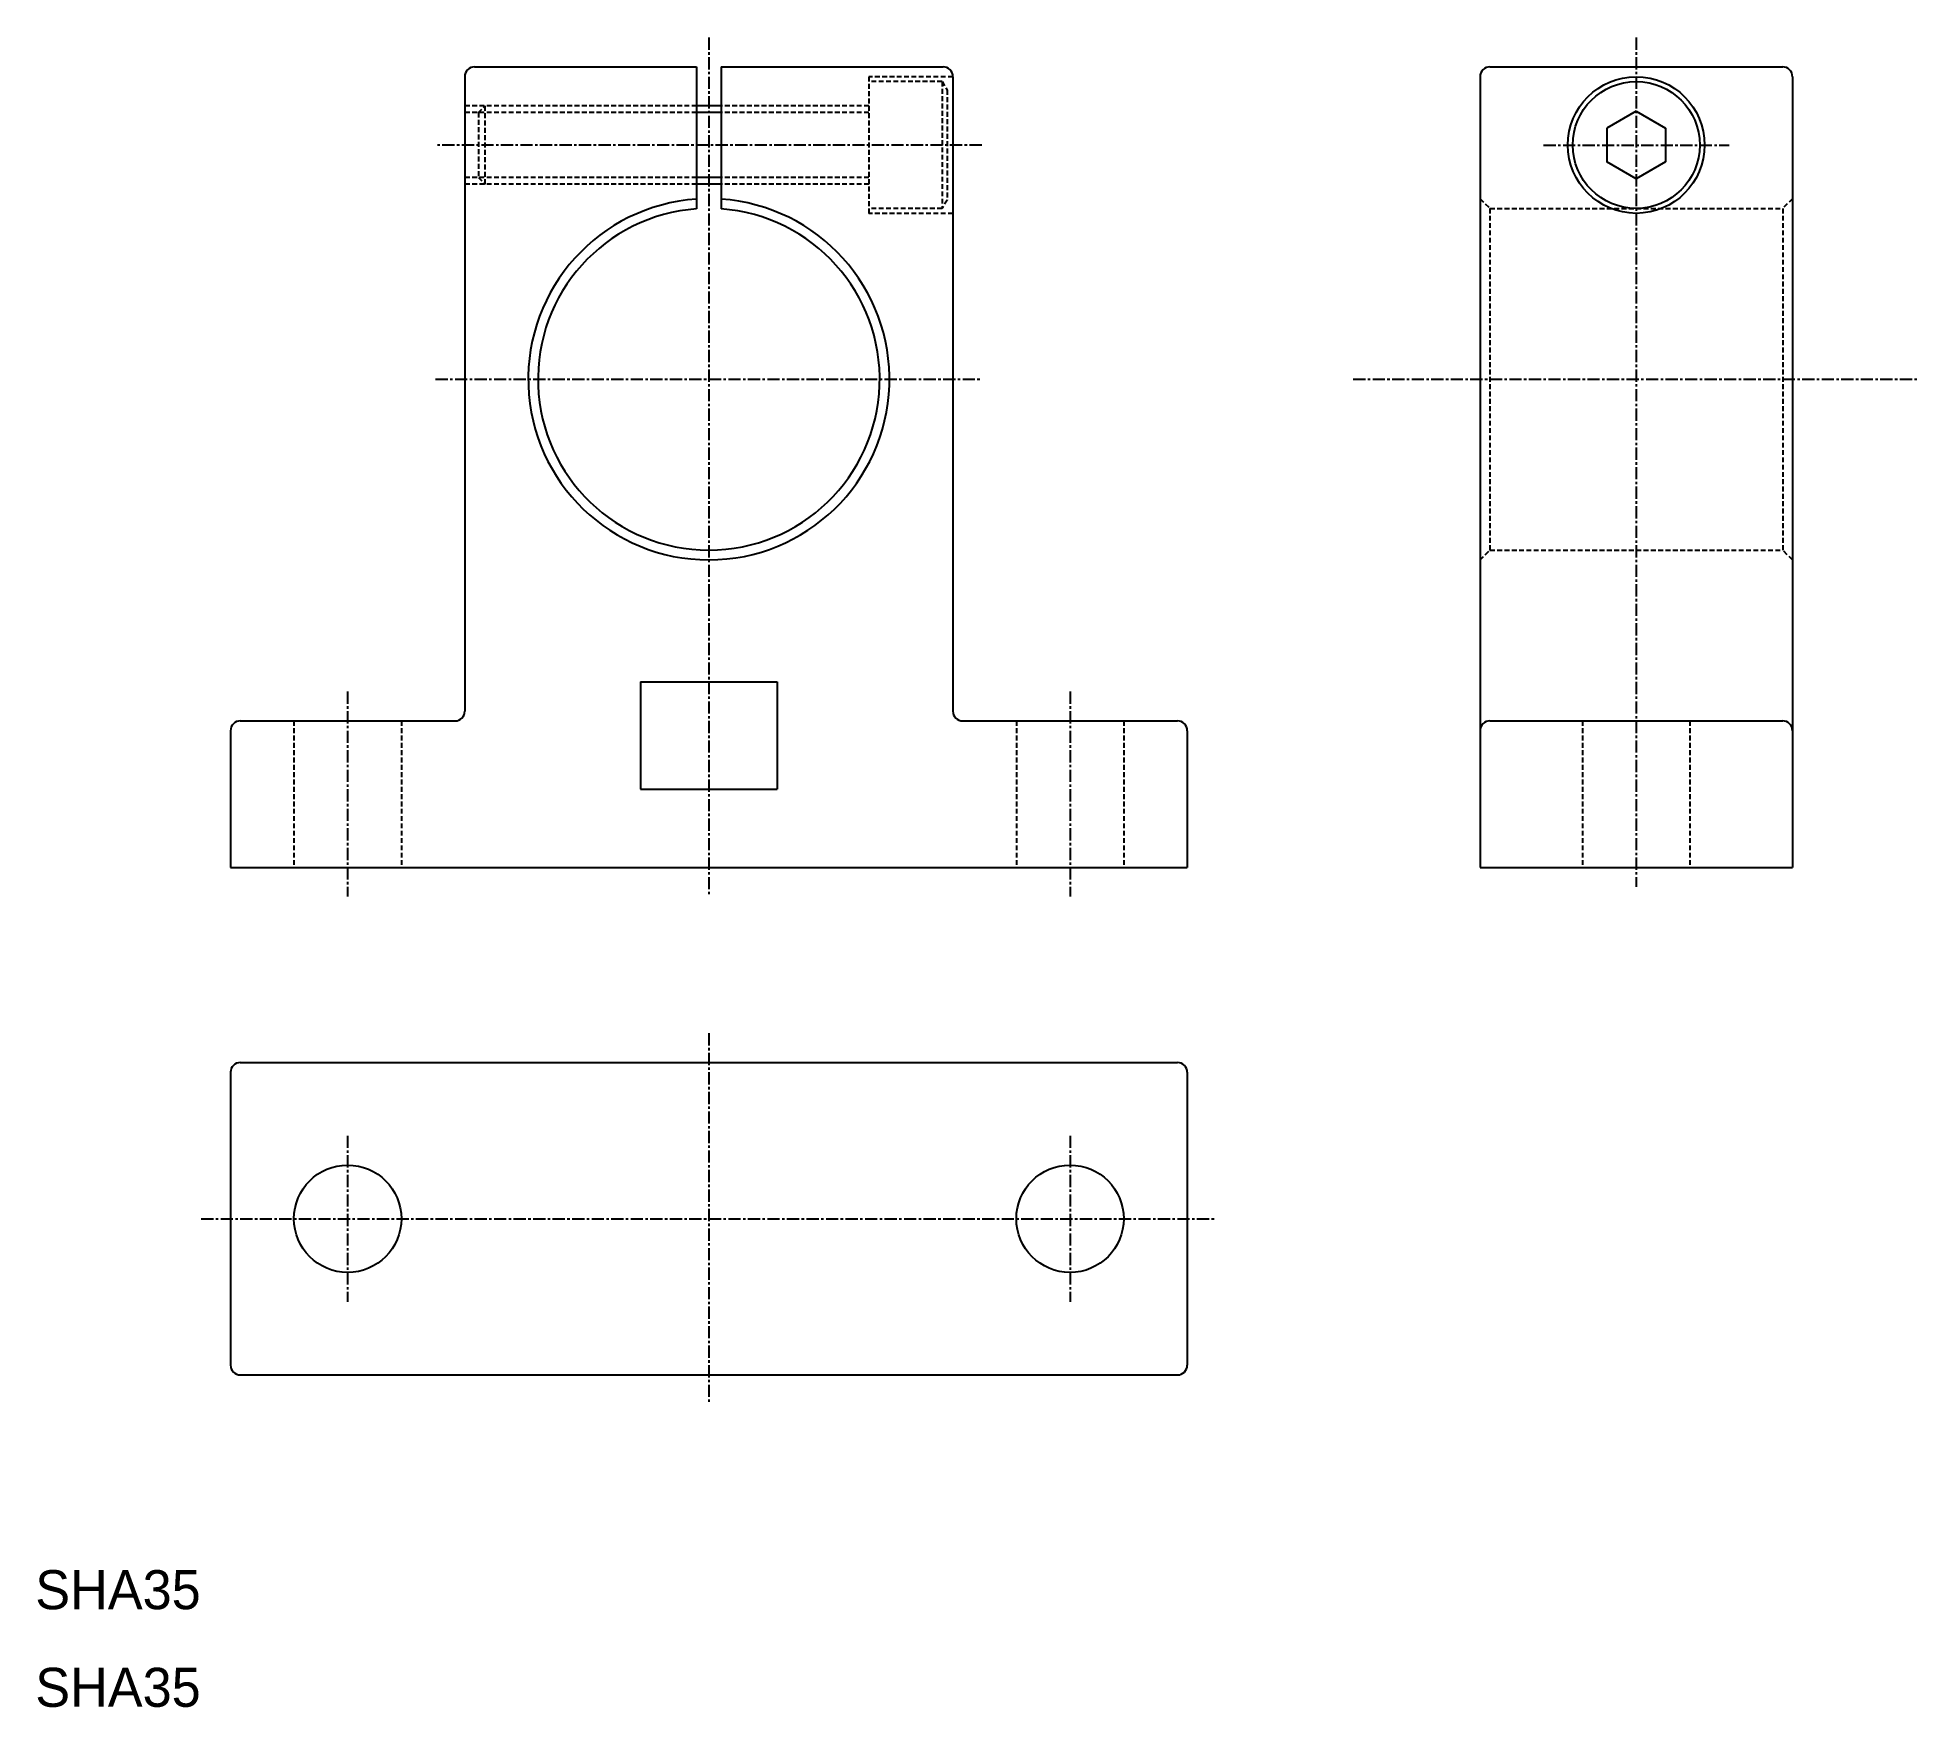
# Model space of a CAD drawing. Extents: x 10 to 203, y 10 to 181.
import ezdxf

# ---------------------------------------------------------------- set-up
doc = ezdxf.new("R2010")
doc.units = 0
doc.linetypes.add('CENTER', pattern=[2, 1.25, -0.25, 0.25, -0.25])
doc.linetypes.add('DASHED', pattern=[0.75, 0.5, -0.25])
doc.layers.get('0').update_dxf_attribs({"linetype": 'CONTINUOUS'})
doc.layers.add('CENTER', color=1, linetype='CENTER')

msp = doc.modelspace()

# ---------------------------------------------------------------- linework, layer by layer
at = {"color": 7, "linetype": 'CONTINUOUS'}
for p, q in [((55, 178), (77.75, 178)), ((77.75, 178), (77.75, 163.455299)), ((80.25, 178), (103, 178)), ((80.25, 178), (80.25, 163.455299)), ((159, 178), (189, 178)), ((54, 177), (54, 112)), ((104, 177), (104, 112)), ((158, 177), (158, 96)), ((190, 177), (190, 96)), ((174, 173.464104), (171, 171.732056)), ((171, 171.732052), (171, 168.26795)), ((174.00001, 173.464108), (177.00001, 171.732056)), ((177, 171.732052), (177, 168.267948)), ((174.00001, 166.535896), (171, 168.267948)), ((176.99999, 168.267958), (173.99999, 166.535906)), ((72, 115), (86, 115)), ((72, 115), (72, 104)), ((86, 115), (86, 104)), ((30, 110), (30, 96)), ((31, 111), (53, 111)), ((105, 111), (127, 111)), ((128, 110), (128, 96)), ((159, 111), (189, 111)), ((72, 104), (86, 104)), ((30, 96), (128, 96)), ((158, 96), (190, 96)), ((31, 76), (127, 76)), ((30, 75), (30, 45)), ((128, 75), (128, 45)), ((31, 44), (127, 44))]:
    msp.add_line(p, q, dxfattribs=at)
at = {"color": 3, "linetype": 'DASHED'}
for p, q in [((95.4, 177), (95.4, 163)), ((104, 177), (95.4, 177)), ((102.9, 176.5), (95.4, 176.5)), ((102.899996, 176.499996), (103.399996, 175.633972)), ((102.9, 176.5), (102.9, 163.5)), ((103.4, 175.633976), (103.4, 164.366026)), ((77.75, 174), (54, 174)), ((55.4, 173.323502), (56.0765, 174)), ((56.0765, 166), (56.0765, 174)), ((95.4, 174), (80.25, 174)), ((77.75, 173.323502), (54, 173.323502)), ((55.4, 173.323502), (55.4, 166.6765)), ((95.4, 173.323502), (80.25, 173.323502)), ((77.75, 166.6765), (54, 166.6765)), ((77.75, 166), (54, 166)), ((55.4, 166.6765), (56.076498, 166.000002)), ((95.4, 166.6765), (80.25, 166.6765)), ((95.4, 166), (80.25, 166)), ((103.400002, 164.366022), (102.900002, 163.499998)), ((158, 164.500002), (159, 163.5)), ((190, 164.499996), (189, 163.5)), ((102.9, 163.5), (95.4, 163.5)), ((104, 163), (95.4, 163)), ((159, 163.5), (159, 128.5)), ((159, 163.5), (189, 163.5)), ((189, 163.5), (189, 128.5)), ((158, 127.500002), (159, 128.500001)), ((159, 128.5), (189, 128.5)), ((190, 127.499999), (189, 128.500001)), ((36.5, 111), (36.5, 96)), ((47.5, 111), (47.5, 96)), ((110.5, 111), (110.5, 96)), ((121.5, 111), (121.5, 96)), ((168.5, 111), (168.5, 96)), ((179.5, 111), (179.5, 96))]:
    msp.add_line(p, q, dxfattribs=at)
at = {"color": 3, "linetype": 'CONTINUOUS'}
for p, q in [((80.25, 174), (77.75, 174)), ((80.25, 173.323502), (77.75, 173.323502)), ((80.25, 166.6765), (77.75, 166.6765)), ((80.25, 166), (77.75, 166))]:
    msp.add_line(p, q, dxfattribs=at)
at = {"color": 7, "linetype": 'CONTINUOUS'}
for centre, radius in [((174, 170), 7), ((174, 170), 6.5), ((42, 60), 5.5), ((116, 60), 5.5)]:
    msp.add_circle(centre, radius, dxfattribs=at)
for centre, radius, start, end in [((55, 177), 1, 90.000003, 180.00001), ((103, 177), 1, 0, 90.000003), ((159, 177), 1, 90.000003, 180.00001), ((189, 177), 1, 0, 90.000003), ((79, 146), 18.5, 93.874304, 86.125717), ((79, 146), 17.5, 94.09604, 85.903955), ((53, 112), 1, 270, 0), ((105, 112), 1, 179.99999, 270), ((31, 110), 1, 90.000003, 180.00001), ((127, 110), 1, 0, 90.000003), ((159, 110), 1, 90.000003, 180.00001), ((189, 110), 1, 0, 90.000003), ((31, 75), 1, 90.000003, 180.00001), ((127, 75), 1, 0, 90.000003), ((31, 45), 1, 179.99999, 270), ((127, 45), 1, 270, 0)]:
    msp.add_arc(centre, radius, start, end, dxfattribs=at)
at = {"layer": 'CENTER', "color": 1, "linetype": 'CENTER'}
for p, q in [((79, 181), (79, 93)), ((174, 181), (174, 94.015408)), ((106.947674, 170), (51.052326, 170)), ((164.5, 170), (183.5, 170)), ((51, 146), (107, 146)), ((145, 146), (203, 146)), ((42, 114), (42, 93)), ((116, 114), (116, 93)), ((79, 79), (79, 41)), ((42, 68.5), (42, 51.5)), ((116, 68.5), (116, 51.5)), ((27, 60), (131, 60))]:
    msp.add_line(p, q, dxfattribs=at)

# ---------------------------------------------------------------- texts
at = {"color": 7, "linetype": 'CONTINUOUS'}
for p in [(10, 20), (10, 10)]:
    msp.add_text('SHA35', height=4, dxfattribs=at).set_placement(p)

doc.saveas('drawing.dxf')
